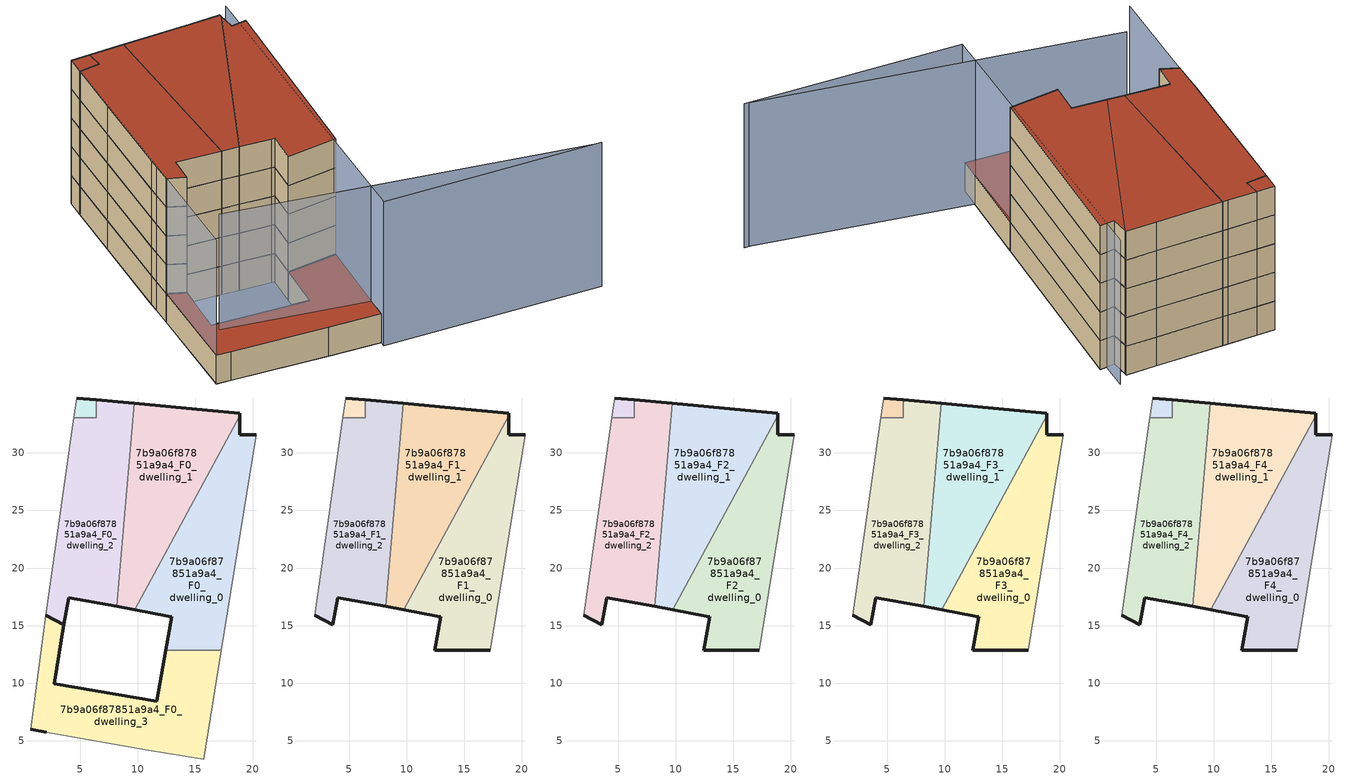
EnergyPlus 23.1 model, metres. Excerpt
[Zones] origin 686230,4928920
7b9a06f87851a9a4_F0_dwelling_0
 floor ground (EU_floor_Construction): 17.27,12.88 20.31,31.56 18.87,31.56 18.87,33.21 9.74,16.37 12.67,15.83 12.95,15.78 12.44,12.88 z0
 wall outside (EU_wall_Construction): 12.44,12.88 12.95,15.78 12.67,15.83 9.74,16.37 / 18.87,33.21 18.87,31.56 20.31,31.56 z0:3
 wall adiabatic (EU_wall_Construction): 20.31,31.56 17.27,12.88 z0:3
 wall to 7b9a06f87851a9a4_F0_dwelling_3 (EU_wall_Construction): 17.27,12.88 12.44,12.88 z0:3
 wall to 7b9a06f87851a9a4_F0_dwelling_1 (EU_wall_Construction): 9.74,16.37 18.87,33.21 z0:3
7b9a06f87851a9a4_F0_dwelling_1
 floor ground (EU_floor_Construction): 9.74,16.37 18.87,33.21 18.87,33.44 16.02,33.71 9.69,34.3 8.17,16.67 z0
 wall outside (EU_wall_Construction): 9.74,16.37 8.17,16.67 / 9.69,34.3 16.02,33.71 18.87,33.44 18.87,33.21 z0:3
 wall to 7b9a06f87851a9a4_F0_dwelling_2 (EU_wall_Construction): 8.17,16.67 9.69,34.3 z0:3
7b9a06f87851a9a4_F0_dwelling_2
 floor ground (EU_floor_Construction): 8.17,16.67 9.69,34.3 9.21,34.34 6.42,34.61 6.42,33.04 4.46,33.04 3.67,27.53 2.4,18.66 2.27,17.72 2.03,15.89 3.6,15.07 4,17.45 z0
 wall outside (EU_wall_Construction): 6.42,34.61 9.21,34.34 9.69,34.3 / 8.17,16.67 4,17.45 3.6,15.07 2.03,15.89 z0:3
 wall adiabatic (EU_wall_Construction): 2.03,15.89 2.27,17.72 2.4,18.66 3.67,27.53 4.46,33.04 z0:3
 wall to 7b9a06f87851a9a4_F0_circulation (EU_wall_Construction): 4.46,33.04 6.42,33.04 6.42,34.61 z0:3
7b9a06f87851a9a4_F0_dwelling_3
 floor ground (EU_floor_Construction): 15.73,3.43 17.27,12.88 12.44,12.88 11.67,8.44 2.75,9.98 3.6,15.07 2.03,15.89 0.7,6.01 2.06,5.77 10.93,4.21 z0
 wall outside (EU_wall_Construction): 2.06,5.77 0.7,6.01 / 2.03,15.89 3.6,15.07 2.75,9.98 11.67,8.44 12.44,12.88 z0:3
 wall adiabatic (EU_wall_Construction): 0.7,6.01 2.03,15.89 / 17.27,12.88 15.73,3.43 10.93,4.21 2.06,5.77 z0:3
 roof outside (EU_roof_Construction): 17.27,12.88 15.73,3.43 10.93,4.21 2.06,5.77 0.7,6.01 2.03,15.89 3.6,15.07 2.75,9.98 11.67,8.44 12.44,12.88 z3
7b9a06f87851a9a4_F0_circulation
 floor ground (EU_floor_Construction): 6.42,33.04 6.42,34.61 4.7,34.77 4.46,33.04 z0
 wall outside (EU_wall_Construction): 4.7,34.77 6.42,34.61 z0:3
 wall adiabatic (EU_wall_Construction): 4.46,33.04 4.7,34.77 z0:3
7b9a06f87851a9a4_F1_dwelling_0
 floor to 7b9a06f87851a9a4_F0_dwelling_0 (EU_floor_Construction): 17.27,12.88 20.31,31.56 18.87,31.56 18.87,33.21 9.74,16.37 12.67,15.83 12.95,15.78 12.44,12.88 z3
 wall outside (EU_wall_Construction): 17.27,12.88 12.44,12.88 12.95,15.78 12.67,15.83 9.74,16.37 / 18.87,33.21 18.87,31.56 20.31,31.56 z3:6
 wall adiabatic (EU_wall_Construction): 20.31,31.56 17.27,12.88 z3:6
 wall to 7b9a06f87851a9a4_F1_dwelling_1 (EU_wall_Construction): 9.74,16.37 18.87,33.21 z3:6
7b9a06f87851a9a4_F1_dwelling_1
 floor to 7b9a06f87851a9a4_F0_dwelling_1 (EU_floor_Construction): 9.74,16.37 18.87,33.21 18.87,33.44 16.02,33.71 9.69,34.3 8.17,16.67 z3
 wall outside (EU_wall_Construction): 9.74,16.37 8.17,16.67 / 9.69,34.3 16.02,33.71 18.87,33.44 18.87,33.21 z3:6
 wall to 7b9a06f87851a9a4_F1_dwelling_2 (EU_wall_Construction): 8.17,16.67 9.69,34.3 z3:6
7b9a06f87851a9a4_F1_dwelling_2
 floor to 7b9a06f87851a9a4_F0_dwelling_2 (EU_floor_Construction): 8.17,16.67 9.69,34.3 9.21,34.34 6.42,34.61 6.42,33.04 4.46,33.04 3.67,27.53 2.4,18.66 2.27,17.72 2.03,15.89 3.6,15.07 4,17.45 z3
 wall outside (EU_wall_Construction): 6.42,34.61 9.21,34.34 9.69,34.3 / 8.17,16.67 4,17.45 3.6,15.07 2.03,15.89 z3:6
 wall adiabatic (EU_wall_Construction): 2.03,15.89 2.27,17.72 2.4,18.66 3.67,27.53 4.46,33.04 z3:6
 wall to 7b9a06f87851a9a4_F1_circulation (EU_wall_Construction): 4.46,33.04 6.42,33.04 6.42,34.61 z3:6
7b9a06f87851a9a4_F1_circulation
 floor to 7b9a06f87851a9a4_F0_circulation (EU_floor_Construction): 6.42,33.04 6.42,34.61 4.7,34.77 4.46,33.04 z3
 wall outside (EU_wall_Construction): 4.7,34.77 6.42,34.61 z3:6
 wall adiabatic (EU_wall_Construction): 4.46,33.04 4.7,34.77 z3:6
7b9a06f87851a9a4_F2_dwelling_0
 floor to 7b9a06f87851a9a4_F1_dwelling_0 (EU_floor_Construction): 17.27,12.88 20.31,31.56 18.87,31.56 18.87,33.21 9.74,16.37 12.67,15.83 12.95,15.78 12.44,12.88 z6
 wall outside (EU_wall_Construction): 17.27,12.88 12.44,12.88 12.95,15.78 12.67,15.83 9.74,16.37 / 18.87,33.21 18.87,31.56 20.31,31.56 z6:9
 wall adiabatic (EU_wall_Construction): 20.31,31.56 17.27,12.88 z6:9
 wall to 7b9a06f87851a9a4_F2_dwelling_1 (EU_wall_Construction): 9.74,16.37 18.87,33.21 z6:9
7b9a06f87851a9a4_F2_dwelling_1
 floor to 7b9a06f87851a9a4_F1_dwelling_1 (EU_floor_Construction): 9.74,16.37 18.87,33.21 18.87,33.44 16.02,33.71 9.69,34.3 8.17,16.67 z6
 wall outside (EU_wall_Construction): 9.74,16.37 8.17,16.67 / 9.69,34.3 16.02,33.71 18.87,33.44 18.87,33.21 z6:9
 wall to 7b9a06f87851a9a4_F2_dwelling_2 (EU_wall_Construction): 8.17,16.67 9.69,34.3 z6:9
7b9a06f87851a9a4_F2_dwelling_2
 floor to 7b9a06f87851a9a4_F1_dwelling_2 (EU_floor_Construction): 8.17,16.67 9.69,34.3 9.21,34.34 6.42,34.61 6.42,33.04 4.46,33.04 3.67,27.53 2.4,18.66 2.27,17.72 2.03,15.89 3.6,15.07 4,17.45 z6
 wall outside (EU_wall_Construction): 6.42,34.61 9.21,34.34 9.69,34.3 / 8.17,16.67 4,17.45 3.6,15.07 2.03,15.89 z6:9
 wall adiabatic (EU_wall_Construction): 2.03,15.89 2.27,17.72 2.4,18.66 3.67,27.53 4.46,33.04 z6:9
 wall to 7b9a06f87851a9a4_F2_circulation (EU_wall_Construction): 4.46,33.04 6.42,33.04 6.42,34.61 z6:9
7b9a06f87851a9a4_F2_circulation
 floor to 7b9a06f87851a9a4_F1_circulation (EU_floor_Construction): 6.42,33.04 6.42,34.61 4.7,34.77 4.46,33.04 z6
 wall outside (EU_wall_Construction): 4.7,34.77 6.42,34.61 z6:9
 wall adiabatic (EU_wall_Construction): 4.46,33.04 4.7,34.77 z6:9
7b9a06f87851a9a4_F3_dwelling_0
 floor to 7b9a06f87851a9a4_F2_dwelling_0 (EU_floor_Construction): 17.27,12.88 20.31,31.56 18.87,31.56 18.87,33.21 9.74,16.37 12.67,15.83 12.95,15.78 12.44,12.88 z9
 wall outside (EU_wall_Construction): 17.27,12.88 12.44,12.88 12.95,15.78 12.67,15.83 9.74,16.37 / 18.87,33.21 18.87,31.56 20.31,31.56 z9:12
 wall adiabatic (EU_wall_Construction): 20.31,31.56 17.27,12.88 z9:12
 wall to 7b9a06f87851a9a4_F3_dwelling_1 (EU_wall_Construction): 9.74,16.37 18.87,33.21 z9:12
7b9a06f87851a9a4_F3_dwelling_1
 floor to 7b9a06f87851a9a4_F2_dwelling_1 (EU_floor_Construction): 9.74,16.37 18.87,33.21 18.87,33.44 16.02,33.71 9.69,34.3 8.17,16.67 z9
 wall outside (EU_wall_Construction): 9.74,16.37 8.17,16.67 / 9.69,34.3 16.02,33.71 18.87,33.44 18.87,33.21 z9:12
 wall to 7b9a06f87851a9a4_F3_dwelling_2 (EU_wall_Construction): 8.17,16.67 9.69,34.3 z9:12
7b9a06f87851a9a4_F3_dwelling_2
 floor to 7b9a06f87851a9a4_F2_dwelling_2 (EU_floor_Construction): 8.17,16.67 9.69,34.3 9.21,34.34 6.42,34.61 6.42,33.04 4.46,33.04 3.67,27.53 2.4,18.66 2.27,17.72 2.03,15.89 3.6,15.07 4,17.45 z9
 wall outside (EU_wall_Construction): 6.42,34.61 9.21,34.34 9.69,34.3 / 8.17,16.67 4,17.45 3.6,15.07 2.03,15.89 z9:12
 wall adiabatic (EU_wall_Construction): 2.03,15.89 2.27,17.72 2.4,18.66 3.67,27.53 4.46,33.04 z9:12
 wall to 7b9a06f87851a9a4_F3_circulation (EU_wall_Construction): 4.46,33.04 6.42,33.04 6.42,34.61 z9:12
7b9a06f87851a9a4_F3_circulation
 floor to 7b9a06f87851a9a4_F2_circulation (EU_floor_Construction): 6.42,33.04 6.42,34.61 4.7,34.77 4.46,33.04 z9
 wall outside (EU_wall_Construction): 4.7,34.77 6.42,34.61 z9:12
 wall adiabatic (EU_wall_Construction): 4.46,33.04 4.7,34.77 z9:12
7b9a06f87851a9a4_F4_dwelling_0
 floor to 7b9a06f87851a9a4_F3_dwelling_0 (EU_floor_Construction): 17.27,12.88 20.31,31.56 18.87,31.56 18.87,33.21 9.74,16.37 12.67,15.83 12.95,15.78 12.44,12.88 z12
 wall outside (EU_wall_Construction): 17.27,12.88 12.44,12.88 12.95,15.78 12.67,15.83 9.74,16.37 / 18.87,33.21 18.87,31.56 20.31,31.56 z12:15
 wall adiabatic (EU_wall_Construction): 20.31,31.56 17.27,12.88 z12:15
 wall to 7b9a06f87851a9a4_F4_dwelling_1 (EU_wall_Construction): 9.74,16.37 18.87,33.21 z12:15
 roof outside (EU_roof_Construction): 18.87,33.21 18.87,31.56 20.31,31.56 17.27,12.88 12.44,12.88 12.95,15.78 12.67,15.83 9.74,16.37 z15
7b9a06f87851a9a4_F4_dwelling_1
 floor to 7b9a06f87851a9a4_F3_dwelling_1 (EU_floor_Construction): 9.74,16.37 18.87,33.21 18.87,33.44 16.02,33.71 9.69,34.3 8.17,16.67 z12
 wall outside (EU_wall_Construction): 9.74,16.37 8.17,16.67 / 9.69,34.3 16.02,33.71 18.87,33.44 18.87,33.21 z12:15
 wall to 7b9a06f87851a9a4_F4_dwelling_2 (EU_wall_Construction): 8.17,16.67 9.69,34.3 z12:15
 roof outside (EU_roof_Construction): 18.87,33.44 18.87,33.21 9.74,16.37 8.17,16.67 9.69,34.3 16.02,33.71 z15
7b9a06f87851a9a4_F4_dwelling_2
 floor to 7b9a06f87851a9a4_F3_dwelling_2 (EU_floor_Construction): 8.17,16.67 9.69,34.3 9.21,34.34 6.42,34.61 6.42,33.04 4.46,33.04 3.67,27.53 2.4,18.66 2.27,17.72 2.03,15.89 3.6,15.07 4,17.45 z12
 wall outside (EU_wall_Construction): 6.42,34.61 9.21,34.34 9.69,34.3 / 8.17,16.67 4,17.45 3.6,15.07 2.03,15.89 z12:15
 wall adiabatic (EU_wall_Construction): 2.03,15.89 2.27,17.72 2.4,18.66 3.67,27.53 4.46,33.04 z12:15
 wall to 7b9a06f87851a9a4_F4_circulation (EU_wall_Construction): 4.46,33.04 6.42,33.04 6.42,34.61 z12:15
 roof outside (EU_roof_Construction): 9.69,34.3 8.17,16.67 4,17.45 3.6,15.07 2.03,15.89 2.27,17.72 2.4,18.66 3.67,27.53 4.46,33.04 6.42,33.04 6.42,34.61 9.21,34.34 z15
7b9a06f87851a9a4_F4_circulation
 floor to 7b9a06f87851a9a4_F3_circulation (EU_floor_Construction): 6.42,33.04 6.42,34.61 4.7,34.77 4.46,33.04 z12
 wall outside (EU_wall_Construction): 4.7,34.77 6.42,34.61 z12:15
 wall adiabatic (EU_wall_Construction): 4.46,33.04 4.7,34.77 z12:15
 roof outside (EU_roof_Construction): 6.42,34.61 6.42,33.04 4.46,33.04 4.7,34.77 z15
shading: 4.7,34.77 0.7,6.01 / 2.95,9.04 35.47,0.22 / 35.93,0.15 15.67,2.96 / 15.67,2.96 20.01,34.25 z0:15
[Building]
EU S2 Campaign: North Axis=0; Terrain=City; Solar Distribution=FullExterior
[Site:Location]
Bologna: Latitude=44.5; Longitude=11.25; Time Zone=1; Elevation=37
[SizingPeriod:WeatherFileDays]
AnnualSizingPeriod: Begin Month=1; Begin Day of Month=1; End Month=12; End Day of Month=31; Day of Week for Start Day=Monday; Use Weather File Daylight Saving Period=No; Use Weather File Rain and Snow Indicators=No
[MATERIAL]
EU_InternalMass_Material: Roughness=MediumRough; Thickness=0.1; Conductivity=1; Density=1800; Specific Heat=900; Thermal Absorptance=0.9; Solar Absorptance=0.7; Visible Absorptance=0.7
[MATERIAL:NOMASS] Roughness=MediumRough; Thermal Absorptance=0.9; Solar Absorptance=0.7; Visible Absorptance=0.7
Name | Thermal Resistance
EU_wall_NoMass | 0.905828
EU_roof_NoMass | 0.37593
EU_floor_NoMass | 0.67114
[CONSTRUCTION]
EU_wall_Construction: EU_wall_NoMass
EU_roof_Construction: EU_roof_NoMass
EU_floor_Construction: EU_floor_NoMass
EU_InternalMass_Construction: EU_InternalMass_Material
[ZONE] Type=1; Multiplier=1; Ceiling Height=autocalculate; Floor Area=autocalculate; Part of Total Floor Area=Yes
Name | Volume
7b9a06f87851a9a4_F0_dwelling_0 | 293.326
7b9a06f87851a9a4_F1_dwelling_0; 7b9a06f87851a9a4_F2_dwelling_0; 7b9a06f87851a9a4_F3_dwelling_0; 7b9a06f87851a9a4_F4_dwelling_0 | 293.328
7b9a06f87851a9a4_F0_dwelling_1; 7b9a06f87851a9a4_F1_dwelling_1; 7b9a06f87851a9a4_F2_dwelling_1; 7b9a06f87851a9a4_F3_dwelling_1; 7b9a06f87851a9a4_F4_dwelling_1 | 292.266
7b9a06f87851a9a4_F0_dwelling_2 | 288.993
7b9a06f87851a9a4_F1_dwelling_2; 7b9a06f87851a9a4_F2_dwelling_2; 7b9a06f87851a9a4_F3_dwelling_2; 7b9a06f87851a9a4_F4_dwelling_2 | 288.992
7b9a06f87851a9a4_F0_dwelling_3 | 292.943
7b9a06f87851a9a4_F0_circulation | 9.10107
7b9a06f87851a9a4_F1_circulation; 7b9a06f87851a9a4_F2_circulation; 7b9a06f87851a9a4_F3_circulation; 7b9a06f87851a9a4_F4_circulation | 9.10181
[INTERNALMASS] Construction=EU_InternalMass_Construction
Name | Zone or ZoneList | Surface Area
7b9a06f87851a9a4_F0_dwelling_0_EU_InternalMass | 7b9a06f87851a9a4_F0_dwelling_0 | 97.7737
7b9a06f87851a9a4_F0_dwelling_1_EU_InternalMass | 7b9a06f87851a9a4_F0_dwelling_1 | 97.4205
7b9a06f87851a9a4_F0_dwelling_2_EU_InternalMass | 7b9a06f87851a9a4_F0_dwelling_2 | 96.3318
7b9a06f87851a9a4_F0_dwelling_3_EU_InternalMass | 7b9a06f87851a9a4_F0_dwelling_3 | 97.6499
7b9a06f87851a9a4_F1_dwelling_0_EU_InternalMass | 7b9a06f87851a9a4_F1_dwelling_0 | 130.441
7b9a06f87851a9a4_F1_dwelling_1_EU_InternalMass | 7b9a06f87851a9a4_F1_dwelling_1 | 130.197
7b9a06f87851a9a4_F1_dwelling_2_EU_InternalMass | 7b9a06f87851a9a4_F1_dwelling_2 | 128.715
7b9a06f87851a9a4_F2_dwelling_0_EU_InternalMass | 7b9a06f87851a9a4_F2_dwelling_0 | 130.441
7b9a06f87851a9a4_F2_dwelling_1_EU_InternalMass | 7b9a06f87851a9a4_F2_dwelling_1 | 130.197
7b9a06f87851a9a4_F2_dwelling_2_EU_InternalMass | 7b9a06f87851a9a4_F2_dwelling_2 | 128.715
7b9a06f87851a9a4_F3_dwelling_0_EU_InternalMass | 7b9a06f87851a9a4_F3_dwelling_0 | 130.441
7b9a06f87851a9a4_F3_dwelling_1_EU_InternalMass | 7b9a06f87851a9a4_F3_dwelling_1 | 130.197
7b9a06f87851a9a4_F3_dwelling_2_EU_InternalMass | 7b9a06f87851a9a4_F3_dwelling_2 | 128.715
7b9a06f87851a9a4_F4_dwelling_0_EU_InternalMass | 7b9a06f87851a9a4_F4_dwelling_0 | 130.441
7b9a06f87851a9a4_F4_dwelling_1_EU_InternalMass | 7b9a06f87851a9a4_F4_dwelling_1 | 130.197
7b9a06f87851a9a4_F4_dwelling_2_EU_InternalMass | 7b9a06f87851a9a4_F4_dwelling_2 | 128.715
[OTHEREQUIPMENT] Fuel Type=Electricity; Design Level Calculation Method=Watts/Area; Power per Zone Floor Area=1; Fraction Latent=0; Fraction Radiant=0; Fraction Lost=0; Carbon Dioxide Generation Rate=0; EndUse Subcategory=EU_Step8_InternalGains
Name | Zone or ZoneList or Space or SpaceList | Schedule
EU_Step8_InternalGain_7b9a06f87851a9a4_F0_dwelling_0_f000 | 7b9a06f87851a9a4_F0_dwelling_0 | EU_Step8_GainSchedule_7b9a06f87851a9a4_F0_dwelling_0_f000
EU_Step8_InternalGain_7b9a06f87851a9a4_F0_dwelling_1_f000 | 7b9a06f87851a9a4_F0_dwelling_1 | EU_Step8_GainSchedule_7b9a06f87851a9a4_F0_dwelling_1_f000
EU_Step8_InternalGain_7b9a06f87851a9a4_F0_dwelling_2_f000 | 7b9a06f87851a9a4_F0_dwelling_2 | EU_Step8_GainSchedule_7b9a06f87851a9a4_F0_dwelling_2_f000
EU_Step8_InternalGain_7b9a06f87851a9a4_F0_dwelling_3_f000 | 7b9a06f87851a9a4_F0_dwelling_3 | EU_Step8_GainSchedule_7b9a06f87851a9a4_F0_dwelling_3_f000
EU_Step8_InternalGain_7b9a06f87851a9a4_F1_dwelling_0_f000 | 7b9a06f87851a9a4_F1_dwelling_0 | EU_Step8_GainSchedule_7b9a06f87851a9a4_F1_dwelling_0_f000
EU_Step8_InternalGain_7b9a06f87851a9a4_F1_dwelling_1_f000 | 7b9a06f87851a9a4_F1_dwelling_1 | EU_Step8_GainSchedule_7b9a06f87851a9a4_F1_dwelling_1_f000
EU_Step8_InternalGain_7b9a06f87851a9a4_F1_dwelling_2_f000 | 7b9a06f87851a9a4_F1_dwelling_2 | EU_Step8_GainSchedule_7b9a06f87851a9a4_F1_dwelling_2_f000
EU_Step8_InternalGain_7b9a06f87851a9a4_F2_dwelling_0_f000 | 7b9a06f87851a9a4_F2_dwelling_0 | EU_Step8_GainSchedule_7b9a06f87851a9a4_F2_dwelling_0_f000
EU_Step8_InternalGain_7b9a06f87851a9a4_F2_dwelling_1_f000 | 7b9a06f87851a9a4_F2_dwelling_1 | EU_Step8_GainSchedule_7b9a06f87851a9a4_F2_dwelling_1_f000
EU_Step8_InternalGain_7b9a06f87851a9a4_F2_dwelling_2_f000 | 7b9a06f87851a9a4_F2_dwelling_2 | EU_Step8_GainSchedule_7b9a06f87851a9a4_F2_dwelling_2_f000
EU_Step8_InternalGain_7b9a06f87851a9a4_F3_dwelling_0_f000 | 7b9a06f87851a9a4_F3_dwelling_0 | EU_Step8_GainSchedule_7b9a06f87851a9a4_F3_dwelling_0_f000
EU_Step8_InternalGain_7b9a06f87851a9a4_F3_dwelling_1_f000 | 7b9a06f87851a9a4_F3_dwelling_1 | EU_Step8_GainSchedule_7b9a06f87851a9a4_F3_dwelling_1_f000
EU_Step8_InternalGain_7b9a06f87851a9a4_F3_dwelling_2_f000 | 7b9a06f87851a9a4_F3_dwelling_2 | EU_Step8_GainSchedule_7b9a06f87851a9a4_F3_dwelling_2_f000
EU_Step8_InternalGain_7b9a06f87851a9a4_F4_dwelling_0_f000 | 7b9a06f87851a9a4_F4_dwelling_0 | EU_Step8_GainSchedule_7b9a06f87851a9a4_F4_dwelling_0_f000
EU_Step8_InternalGain_7b9a06f87851a9a4_F4_dwelling_1_f000 | 7b9a06f87851a9a4_F4_dwelling_1 | EU_Step8_GainSchedule_7b9a06f87851a9a4_F4_dwelling_1_f000
EU_Step8_InternalGain_7b9a06f87851a9a4_F4_dwelling_2_f000 | 7b9a06f87851a9a4_F4_dwelling_2 | EU_Step8_GainSchedule_7b9a06f87851a9a4_F4_dwelling_2_f000
[ZONEINFILTRATION:DESIGNFLOWRATE] Schedule=EU_AlwaysOn; Design Flow Rate Calculation Method=Flow/Area; Flow Rate per Floor Area=0.0005; Constant Term Coefficient=1; Temperature Term Coefficient=0; Velocity Term Coefficient=0; Velocity Squared Term Coefficient=0
Name | Zone or ZoneList or Space or SpaceList
EU_Circulation_Infiltration_7b9a06f87851a9a4_F0_circulation | 7b9a06f87851a9a4_F0_circulation
EU_Circulation_Infiltration_7b9a06f87851a9a4_F1_circulation | 7b9a06f87851a9a4_F1_circulation
EU_Circulation_Infiltration_7b9a06f87851a9a4_F2_circulation | 7b9a06f87851a9a4_F2_circulation
EU_Circulation_Infiltration_7b9a06f87851a9a4_F3_circulation | 7b9a06f87851a9a4_F3_circulation
EU_Circulation_Infiltration_7b9a06f87851a9a4_F4_circulation | 7b9a06f87851a9a4_F4_circulation
[ZONEVENTILATION:DESIGNFLOWRATE] Schedule=EU_AlwaysOn; Design Flow Rate Calculation Method=AirChanges/Hour; Air Changes per Hour=0.73129; Ventilation Type=Natural; Fan Pressure Rise=0; Fan Total Efficiency=1; Constant Term Coefficient=1; Temperature Term Coefficient=0; Velocity Term Coefficient=0; Velocity Squared Term Coefficient=0; Minimum Indoor Temperature=-100; Maximum Indoor Temperature=100; Delta Temperature=-100; Minimum Outdoor Temperature=-100; Maximum Outdoor Temperature=100; Maximum Wind Speed=40
Name | Zone or ZoneList or Space or SpaceList
EU_ConstantAir_7b9a06f87851a9a4_F0_dwelling_0 | 7b9a06f87851a9a4_F0_dwelling_0
EU_ConstantAir_7b9a06f87851a9a4_F0_dwelling_1 | 7b9a06f87851a9a4_F0_dwelling_1
EU_ConstantAir_7b9a06f87851a9a4_F0_dwelling_2 | 7b9a06f87851a9a4_F0_dwelling_2
EU_ConstantAir_7b9a06f87851a9a4_F0_dwelling_3 | 7b9a06f87851a9a4_F0_dwelling_3
EU_ConstantAir_7b9a06f87851a9a4_F1_dwelling_0 | 7b9a06f87851a9a4_F1_dwelling_0
EU_ConstantAir_7b9a06f87851a9a4_F1_dwelling_1 | 7b9a06f87851a9a4_F1_dwelling_1
EU_ConstantAir_7b9a06f87851a9a4_F1_dwelling_2 | 7b9a06f87851a9a4_F1_dwelling_2
EU_ConstantAir_7b9a06f87851a9a4_F2_dwelling_0 | 7b9a06f87851a9a4_F2_dwelling_0
EU_ConstantAir_7b9a06f87851a9a4_F2_dwelling_1 | 7b9a06f87851a9a4_F2_dwelling_1
EU_ConstantAir_7b9a06f87851a9a4_F2_dwelling_2 | 7b9a06f87851a9a4_F2_dwelling_2
EU_ConstantAir_7b9a06f87851a9a4_F3_dwelling_0 | 7b9a06f87851a9a4_F3_dwelling_0
EU_ConstantAir_7b9a06f87851a9a4_F3_dwelling_1 | 7b9a06f87851a9a4_F3_dwelling_1
EU_ConstantAir_7b9a06f87851a9a4_F3_dwelling_2 | 7b9a06f87851a9a4_F3_dwelling_2
EU_ConstantAir_7b9a06f87851a9a4_F4_dwelling_0 | 7b9a06f87851a9a4_F4_dwelling_0
EU_ConstantAir_7b9a06f87851a9a4_F4_dwelling_1 | 7b9a06f87851a9a4_F4_dwelling_1
EU_ConstantAir_7b9a06f87851a9a4_F4_dwelling_2 | 7b9a06f87851a9a4_F4_dwelling_2
[HVACTEMPLATE:THERMOSTAT] Constant Heating Setpoint=20; Constant Cooling Setpoint=50
EU_HeatOnly_7b9a06f87851a9a4_F0_dwelling_0; EU_HeatOnly_7b9a06f87851a9a4_F0_dwelling_1; EU_HeatOnly_7b9a06f87851a9a4_F0_dwelling_2; EU_HeatOnly_7b9a06f87851a9a4_F0_dwelling_3; EU_HeatOnly_7b9a06f87851a9a4_F1_dwelling_0; EU_HeatOnly_7b9a06f87851a9a4_F1_dwelling_1; EU_HeatOnly_7b9a06f87851a9a4_F1_dwelling_2; EU_HeatOnly_7b9a06f87851a9a4_F2_dwelling_0; EU_HeatOnly_7b9a06f87851a9a4_F2_dwelling_1; EU_HeatOnly_7b9a06f87851a9a4_F2_dwelling_2; EU_HeatOnly_7b9a06f87851a9a4_F3_dwelling_0; EU_HeatOnly_7b9a06f87851a9a4_F3_dwelling_1; EU_HeatOnly_7b9a06f87851a9a4_F3_dwelling_2; EU_HeatOnly_7b9a06f87851a9a4_F4_dwelling_0; EU_HeatOnly_7b9a06f87851a9a4_F4_dwelling_1; EU_HeatOnly_7b9a06f87851a9a4_F4_dwelling_2
[HVACTEMPLATE:ZONE:IDEALLOADSAIRSYSTEM] System Availability Schedule=EU_AlwaysOn; Maximum Heating Supply Air Temperature=50; Minimum Cooling Supply Air Temperature=13; Maximum Heating Supply Air Humidity Ratio=0.0156; Minimum Cooling Supply Air Humidity Ratio=0.0077; Heating Limit=NoLimit; Cooling Limit=NoLimit; Heating Availability Schedule=EU_AlwaysOn; Cooling Availability Schedule=EU_CoolingOff; Dehumidification Control Type=ConstantSensibleHeatRatio; Cooling Sensible Heat Ratio=0.7; Dehumidification Setpoint=60; Humidification Control Type=None; Humidification Setpoint=30; Outdoor Air Method=None; Outdoor Air Flow Rate per Person=0.00944; Outdoor Air Flow Rate per Zone Floor Area=0; Outdoor Air Flow Rate per Zone=0; Demand Controlled Ventilation Type=None; Outdoor Air Economizer Type=NoEconomizer; Heat Recovery Type=None; Sensible Heat Recovery Effectiveness=0.7; Latent Heat Recovery Effectiveness=0.65
Name | Template Thermostat
7b9a06f87851a9a4_F0_dwelling_0 | EU_HeatOnly_7b9a06f87851a9a4_F0_dwelling_0
7b9a06f87851a9a4_F0_dwelling_1 | EU_HeatOnly_7b9a06f87851a9a4_F0_dwelling_1
7b9a06f87851a9a4_F0_dwelling_2 | EU_HeatOnly_7b9a06f87851a9a4_F0_dwelling_2
7b9a06f87851a9a4_F0_dwelling_3 | EU_HeatOnly_7b9a06f87851a9a4_F0_dwelling_3
7b9a06f87851a9a4_F1_dwelling_0 | EU_HeatOnly_7b9a06f87851a9a4_F1_dwelling_0
7b9a06f87851a9a4_F1_dwelling_1 | EU_HeatOnly_7b9a06f87851a9a4_F1_dwelling_1
7b9a06f87851a9a4_F1_dwelling_2 | EU_HeatOnly_7b9a06f87851a9a4_F1_dwelling_2
7b9a06f87851a9a4_F2_dwelling_0 | EU_HeatOnly_7b9a06f87851a9a4_F2_dwelling_0
7b9a06f87851a9a4_F2_dwelling_1 | EU_HeatOnly_7b9a06f87851a9a4_F2_dwelling_1
7b9a06f87851a9a4_F2_dwelling_2 | EU_HeatOnly_7b9a06f87851a9a4_F2_dwelling_2
7b9a06f87851a9a4_F3_dwelling_0 | EU_HeatOnly_7b9a06f87851a9a4_F3_dwelling_0
7b9a06f87851a9a4_F3_dwelling_1 | EU_HeatOnly_7b9a06f87851a9a4_F3_dwelling_1
7b9a06f87851a9a4_F3_dwelling_2 | EU_HeatOnly_7b9a06f87851a9a4_F3_dwelling_2
7b9a06f87851a9a4_F4_dwelling_0 | EU_HeatOnly_7b9a06f87851a9a4_F4_dwelling_0
7b9a06f87851a9a4_F4_dwelling_1 | EU_HeatOnly_7b9a06f87851a9a4_F4_dwelling_1
7b9a06f87851a9a4_F4_dwelling_2 | EU_HeatOnly_7b9a06f87851a9a4_F4_dwelling_2
[SIZING:ZONE] Zone Cooling Design Supply Air Temperature Input Method=SupplyAirTemperature; Zone Cooling Design Supply Air Temperature=13; Zone Heating Design Supply Air Temperature Input Method=SupplyAirTemperature; Zone Heating Design Supply Air Temperature=50; Zone Cooling Design Supply Air Humidity Ratio=0.008; Zone Heating Design Supply Air Humidity Ratio=0.008; Cooling Design Air Flow Method=DesignDay; Cooling Design Air Flow Rate=0; Cooling Minimum Air Flow per Zone Floor Area=0.000762; Cooling Minimum Air Flow=0; Cooling Minimum Air Flow Fraction=0.2; Heating Design Air Flow Method=DesignDay; Heating Design Air Flow Rate=0; Heating Maximum Air Flow per Zone Floor Area=0.002032; Heating Maximum Air Flow=0.141576; Heating Maximum Air Flow Fraction=0.3; Account for Dedicated Outdoor Air System=No; Dedicated Outdoor Air System Control Strategy=NeutralSupplyAir; Dedicated Outdoor Air Low Setpoint Temperature for Design=autosize; Dedicated Outdoor Air High Setpoint Temperature for Design=autosize; Zone Load Sizing Method=Sensible Load Only No Latent Load; Zone Latent Cooling Design Supply Air Humidity Ratio Input Method=HumidityRatioDifference; Zone Cooling Design Supply Air Humidity Ratio Difference=0.005; Zone Latent Heating Design Supply Air Humidity Ratio Input Method=HumidityRatioDifference; Zone Humidification Design Supply Air Humidity Ratio Difference=0.005
7b9a06f87851a9a4_F0_dwelling_0; 7b9a06f87851a9a4_F0_dwelling_1; 7b9a06f87851a9a4_F0_dwelling_2; 7b9a06f87851a9a4_F0_dwelling_3; 7b9a06f87851a9a4_F1_dwelling_0; 7b9a06f87851a9a4_F1_dwelling_1; 7b9a06f87851a9a4_F1_dwelling_2; 7b9a06f87851a9a4_F2_dwelling_0; 7b9a06f87851a9a4_F2_dwelling_1; 7b9a06f87851a9a4_F2_dwelling_2; 7b9a06f87851a9a4_F3_dwelling_0; 7b9a06f87851a9a4_F3_dwelling_1; 7b9a06f87851a9a4_F3_dwelling_2; 7b9a06f87851a9a4_F4_dwelling_0; 7b9a06f87851a9a4_F4_dwelling_1; 7b9a06f87851a9a4_F4_dwelling_2
[SCHEDULE:CONSTANT]
Name | Hourly Value
EU_AlwaysOn | 1
EU_CoolingOff | 0
[SCHEDULE:FILE] Column Number=1; Rows to Skip at Top=0; Number of Hours of Data=8760; Column Separator=Comma; Interpolate to Timestep=No; Minutes per Item=60; Adjust Schedule for Daylight Savings=Yes
Name | File
EU_Step8_GainSchedule_7b9a06f87851a9a4_F0_dwelling_0_f000 | ../../schedules/7b9a06f87851a9a4/7b9a06f87851a9a4_F0_dwelling_0_f000_gain.csv
EU_Step8_GainSchedule_7b9a06f87851a9a4_F0_dwelling_1_f000 | ../../schedules/7b9a06f87851a9a4/7b9a06f87851a9a4_F0_dwelling_1_f000_gain.csv
EU_Step8_GainSchedule_7b9a06f87851a9a4_F0_dwelling_2_f000 | ../../schedules/7b9a06f87851a9a4/7b9a06f87851a9a4_F0_dwelling_2_f000_gain.csv
EU_Step8_GainSchedule_7b9a06f87851a9a4_F0_dwelling_3_f000 | ../../schedules/7b9a06f87851a9a4/7b9a06f87851a9a4_F0_dwelling_3_f000_gain.csv
EU_Step8_GainSchedule_7b9a06f87851a9a4_F1_dwelling_0_f000 | ../../schedules/7b9a06f87851a9a4/7b9a06f87851a9a4_F1_dwelling_0_f000_gain.csv
EU_Step8_GainSchedule_7b9a06f87851a9a4_F1_dwelling_1_f000 | ../../schedules/7b9a06f87851a9a4/7b9a06f87851a9a4_F1_dwelling_1_f000_gain.csv
EU_Step8_GainSchedule_7b9a06f87851a9a4_F1_dwelling_2_f000 | ../../schedules/7b9a06f87851a9a4/7b9a06f87851a9a4_F1_dwelling_2_f000_gain.csv
EU_Step8_GainSchedule_7b9a06f87851a9a4_F2_dwelling_0_f000 | ../../schedules/7b9a06f87851a9a4/7b9a06f87851a9a4_F2_dwelling_0_f000_gain.csv
EU_Step8_GainSchedule_7b9a06f87851a9a4_F2_dwelling_1_f000 | ../../schedules/7b9a06f87851a9a4/7b9a06f87851a9a4_F2_dwelling_1_f000_gain.csv
EU_Step8_GainSchedule_7b9a06f87851a9a4_F2_dwelling_2_f000 | ../../schedules/7b9a06f87851a9a4/7b9a06f87851a9a4_F2_dwelling_2_f000_gain.csv
EU_Step8_GainSchedule_7b9a06f87851a9a4_F3_dwelling_0_f000 | ../../schedules/7b9a06f87851a9a4/7b9a06f87851a9a4_F3_dwelling_0_f000_gain.csv
EU_Step8_GainSchedule_7b9a06f87851a9a4_F3_dwelling_1_f000 | ../../schedules/7b9a06f87851a9a4/7b9a06f87851a9a4_F3_dwelling_1_f000_gain.csv
EU_Step8_GainSchedule_7b9a06f87851a9a4_F3_dwelling_2_f000 | ../../schedules/7b9a06f87851a9a4/7b9a06f87851a9a4_F3_dwelling_2_f000_gain.csv
EU_Step8_GainSchedule_7b9a06f87851a9a4_F4_dwelling_0_f000 | ../../schedules/7b9a06f87851a9a4/7b9a06f87851a9a4_F4_dwelling_0_f000_gain.csv
EU_Step8_GainSchedule_7b9a06f87851a9a4_F4_dwelling_1_f000 | ../../schedules/7b9a06f87851a9a4/7b9a06f87851a9a4_F4_dwelling_1_f000_gain.csv
EU_Step8_GainSchedule_7b9a06f87851a9a4_F4_dwelling_2_f000 | ../../schedules/7b9a06f87851a9a4/7b9a06f87851a9a4_F4_dwelling_2_f000_gain.csv
